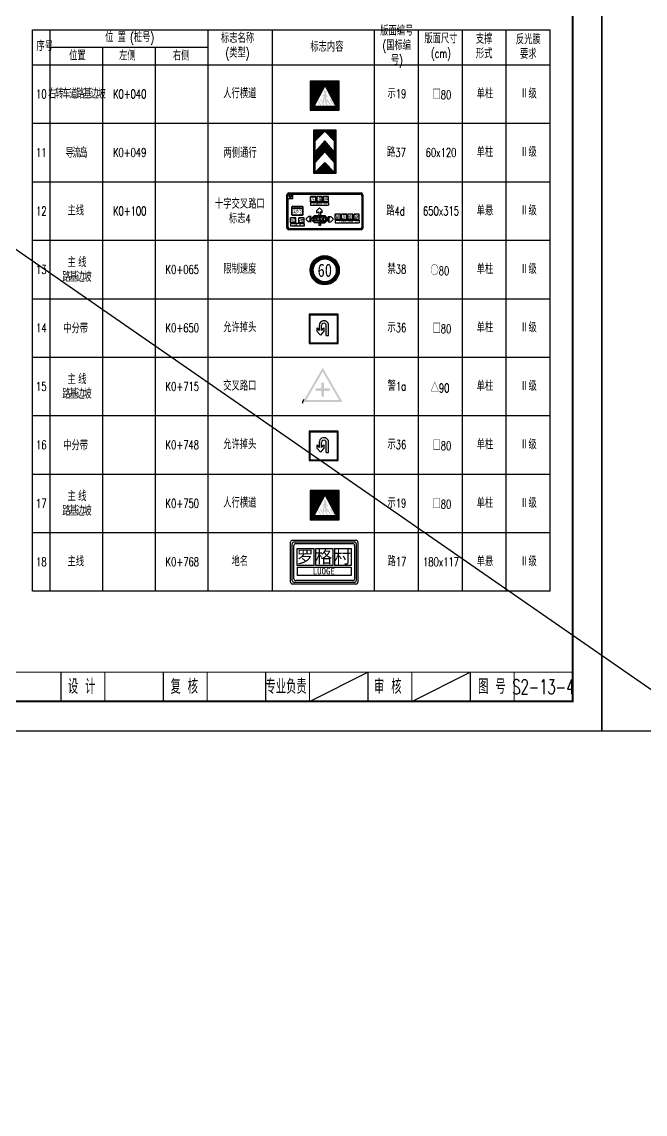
# Model space of a CAD drawing. Extents: x 9922 to 15217, y 1175 to 2938.
# Drawn here: x 10311.7 to 10525, y 1762.5 to 2136 of the extents above; entities that cross this region are included whole.
import ezdxf
from ezdxf.enums import TextEntityAlignment as Align

# ---------------------------------------------------------------- set-up
doc = ezdxf.new("R2010")
doc.units = 0
doc.header["$LTSCALE"] = 5
doc.layers.get('0').update_dxf_attribs({"linetype": 'CONTINUOUS'})
for name, color, linetype in [('1', 7, 'CONTINUOUS'), ('2', 7, 'CONTINUOUS'), ('J-交通标志', 4, 'CONTINUOUS'), ('LXL-现状标志牌', 4, 'CONTINUOUS'), ('交通标志', 7, 'CONTINUOUS'), ('内框', 4, 'CONTINUOUS'), ('图框', 7, 'CONTINUOUS'), ('尺寸标注', 4, 'CONTINUOUS'), ('文字字符', 7, 'CONTINUOUS'), ('文字框', 8, 'CONTINUOUS'), ('文字表格', 7, 'CONTINUOUS'), ('标志', 4, 'CONTINUOUS'), ('标志牌', 7, 'CONTINUOUS'), ('汉字', 7, 'CONTINUOUS'), ('表格线', 7, 'CONTINUOUS')]:
    doc.layers.add(name, color=color, linetype=linetype)
doc.styles.add('ht', font='SIMHEI.TTF', dxfattribs={"width": 0.4})
doc.styles.get("Standard").update_dxf_attribs({"font": 'simplex1.shx', "width": 0.7, "bigfont": 'hztxt.shx'})
doc.styles.add('黑体', font='SIMHEI.TTF')

# ---------------------------------------------------------------- blocks, each defined once
blk = doc.blocks.new('series')
at = {"width": 0.75}
for tag, height, p in [('页码', 4, (-35, -19)), ('图名', 5, (-220, -282)), ('图号', 5, (-20, -282))]:
    blk.add_attdef(tag, text='', height=height, dxfattribs=at).set_placement(p, align=Align.MIDDLE_CENTER)
blk = doc.blocks.new('xiansu')
at = {"layer": '2'}
h = blk.add_hatch(dxfattribs=at)
h.set_pattern_fill('SACNCR', color=0, scale=0.316574, angle=90, style=0)
h.set_pattern_definition([(135, (-762.3264, -484.6774), (-0.53304684, -0.53304684), []), (135, (-762.3264, -484.1443), (-0.53304684, -0.53304684), [0, -0.75384207])])
h.paths.add_polyline_path([(4182.5, 712.1, 1), (4220.4, 712.1, 1)])
h.paths.add_polyline_path([(4217.1, 712.1, -1), (4185.8, 712.1, -1)], flags=16)
at = {"layer": 'J-交通标志', "color": 0}
blk.add_circle((4201.4, 712.1), 20, dxfattribs=at)
at = {"layer": '内框', "color": 0}
for radius in [18.9, 15.7]:
    blk.add_circle((4201.5, 712.1), radius, dxfattribs=at)
at = {"layer": '标志', "color": 0, "linetype": 'Continuous', "style": '黑体', "width": 0.8}
blk.add_text('60', height=18, dxfattribs=at).set_placement((4201.5, 712.1), align=Align.MIDDLE_CENTER)
blk = doc.blocks.new('shi19')
at = {"layer": '交通标志', "linetype": 'Continuous'}
h = blk.add_hatch(dxfattribs=at)
h.set_pattern_fill('ANSI37', color=256, scale=0.5, style=0)
h.set_pattern_definition([(45, (-464.1133, -103.8755), (-1.122532, 1.122532), []), (135, (-464.1133, -103.8755), (-1.122532, -1.122532), [])])
h.paths.add_polyline_path([(19, 39), (-19, 39), (-19, 1), (19, 1)])
h.paths.add_polyline_path([(15.7, 5.8), (-14.5, 5.8), (0.6, 33.8)], flags=16)
at = {"layer": '交通标志'}
h = blk.add_hatch(color=256, dxfattribs=at)
h.paths.add_polyline_path([(1.8, 20.6, -0.492923), (2, 20.7), (2.1, 20.7), (2.6, 19.7, -0.100724), (2.6, 19.4), (2.7, 18.5, 0.162194), (2.7, 18.3), (2.9, 18, 0.261152), (3.2, 17.9), (3.4, 17.9, 0.358447), (3.8, 18.3), (3.9, 19.8, 0.178431), (3.7, 20.2), (2, 22.5, 0.130341), (1.4, 22.8, -0.147476), (-0.2, 22.7), (-1, 22.1, 0.158849), (-1.3, 21.9), (-1.8, 20.9, -0.146284), (-2.2, 20.6), (-3.6, 19.9, 0.396418), (-3.9, 19.3), (-3.8, 19.2, 0.389849), (-3.4, 19), (-1.5, 19.6, -0.53008), (-1.4, 19.5), (-1.5, 17.3), (-2.4, 16.2, 0.179594), (-2.6, 15.8), (-2.4, 11.1, 0.240586), (-1.9, 10.2), (-1.4, 10.2, 0.280272), (-0.9, 11), (-1, 15.4, -0.221765), (-0.8, 15.8), (-0.2, 16.3, -0.622305), (0.2, 16.1), (0.2, 15.2, 0.108022), (3.1, 10.3, 0.657401), (4.2, 11.3), (2.3, 14.6), (2, 15.6), (2.1, 18.4, 0.036993), (2.1, 18.5)])
h.paths.add_polyline_path([(2.4, 24.8, 1), (-1.3, 24.8, 1)])
h.paths.add_polyline_path([(-5, 14.9), (-6.6, 14.9), (-1.9, 7), (-0.3, 7)])
h.paths.add_polyline_path([(-8.7, 13.5), (-9.4, 12.1), (-6.3, 7), (-4.8, 7)])
h.paths.add_polyline_path([(-0.3, 14.6), (-0.4, 12.2), (2.7, 7), (4.3, 7)])
h.paths.add_polyline_path([(4, 14.9), (2.5, 14.9), (7.2, 7), (8.7, 7)])
h.paths.add_polyline_path([(8.6, 14.9), (7, 14.9), (11.7, 7), (13.3, 7)])
for p, q in [((-14.5, 5.8), (0.6, 33.8)), ((15.7, 5.8), (0.6, 33.8)), ((-14.5, 5.8), (15.7, 5.8))]:
    blk.add_line(p, q, dxfattribs=at)
for points in [[(20, 0), (20, 40), (-20, 40), (-20, 0)], [(19, 1), (19, 39), (-19, 39), (-19, 1)]]:
    blk.add_lwpolyline(points, close=True, dxfattribs=at)
blk = doc.blocks.new('diaotou')
at = {"layer": '文字字符'}
for p, q in [((-9.4, 21.4), (-9.4, 16.9)), ((-9.4, 21.4), (-6.1, 17.8)), ((-4.4, 11.6), (-9.4, 16.9)), ((-6.1, 24.9), (-6.1, 17.8)), ((0.4, 16.9), (-4.4, 11.6)), ((-2.9, 17.9), (-2.9, 24.7)), ((-2.9, 17.9), (0.4, 21.4)), ((0.4, 21.4), (0.4, 16.9)), ((3.5, 11.2), (3.5, 25)), ((6.7, 11.2), (6.7, 24.9)), ((3.5, 11.2), (6.7, 11.2))]:
    blk.add_line(p, q, dxfattribs=at)
for points in [[(20, 0), (20, 40), (-20, 40), (-20, 0)], [(19, 1), (19, 39), (-19, 39), (-19, 1)]]:
    blk.add_lwpolyline(points, close=True, dxfattribs=at)
for centre, radius, start, end in [((0.3, 24.8), 6.41, 358.7438, 179.1073), ((0.3, 24.7), 3.18, 353.572, 178.7109)]:
    blk.add_arc(centre, radius, start, end, dxfattribs=at)
blk = doc.blocks.new('shizijia a a')
blk.add_hatch(color=7).paths.add_polyline_path([(8134.4, 1195.8), (8134.4, 1193), (8128.4, 1193), (8128.4, 1187), (8125.6, 1187), (8125.6, 1193), (8119.6, 1193), (8119.6, 1195.8), (8125.6, 1195.8), (8125.6, 1201.8), (8128.4, 1201.8), (8128.4, 1195.8)])
at = {"layer": '1'}
h = blk.add_hatch(color=7, dxfattribs=at)
h.paths.add_polyline_path([(8127.7, 1216.7, 0.57735), (8126.5, 1216.7), (8106.5, 1182.2, 0.57735), (8107.1, 1181.1), (8147, 1181.1, 0.57735), (8147.6, 1182.2)])
h.paths.add_polyline_path([(8127.1, 1213.6), (8144.6, 1183.2), (8109.6, 1183.2)], flags=16)
at = {"layer": '尺寸标注', "color": 7, "linetype": 'Continuous'}
for p, q in [((8106.9, 1183.8), (8105.1, 1180.6)), ((8105.1, 1180.6), (8106.2, 1180.6))]:
    blk.add_line(p, q, dxfattribs=at)
blk = doc.blocks.new('diming6')
at = {"layer": '交通标志', "linetype": 'Continuous'}
for p, q in [((4338.8, 1389.6), (4338.8, 1432.4)), ((4340.6, 1391.4), (4340.6, 1430.6)), ((4340.8, 1434.4), (4408.8, 1434.4)), ((4342.4, 1393.2), (4342.4, 1428.8)), ((4342.6, 1432.6), (4407, 1432.6)), ((4344.4, 1430.8), (4405.2, 1430.8)), ((4407.2, 1428.8), (4407.2, 1393.2)), ((4409, 1430.6), (4409, 1391.4)), ((4410.8, 1432.4), (4410.8, 1389.6)), ((4407, 1389.4), (4342.6, 1389.4)), ((4405.2, 1391.2), (4344.4, 1391.2)), ((4408.8, 1387.6), (4340.8, 1387.6))]:
    blk.add_line(p, q, dxfattribs=at)
for centre, start, end in [((4340.8, 1432.4), 90, 180), ((4342.6, 1430.6), 90, 180), ((4344.4, 1428.8), 90, 180), ((4405.2, 1428.8), 0, 90), ((4407, 1430.6), 0, 90), ((4408.8, 1432.4), 0, 90), ((4340.8, 1389.6), 180, 270), ((4342.6, 1391.4), 180, 270), ((4344.4, 1393.2), 180, 270), ((4405.2, 1393.2), 270, 0), ((4407, 1391.4), 270, 0), ((4408.8, 1389.6), 270, 0)]:
    blk.add_arc(centre, 2, start, end, dxfattribs=at)
at = {"layer": '文字框', "linetype": 'Continuous'}
for p, q in [((4346, 1425.4), (4364, 1425.4)), ((4346, 1407.4), (4346, 1425.4)), ((4364, 1407.4), (4364, 1425.4)), ((4365.8, 1425.4), (4383.8, 1425.4)), ((4365.8, 1407.4), (4365.8, 1425.4)), ((4383.8, 1425.4), (4383.8, 1407.4)), ((4385.6, 1425.4), (4403.6, 1425.4)), ((4385.6, 1425.4), (4385.6, 1407.4)), ((4403.6, 1425.4), (4403.6, 1407.4)), ((4364, 1407.4), (4346, 1407.4)), ((4346, 1405.6), (4346, 1396.6)), ((4346, 1405.6), (4403.6, 1405.6)), ((4383.8, 1407.4), (4365.8, 1407.4)), ((4403.6, 1407.4), (4385.6, 1407.4)), ((4403.6, 1405.6), (4403.6, 1396.6)), ((4403.6, 1396.6), (4346, 1396.6))]:
    blk.add_line(p, q, dxfattribs=at)
at = {"layer": '汉字', "linetype": 'Continuous', "style": 'ht'}
for s, height, p in [('罗', 13.2, (4345.4, 1410.1)), ('格', 13.2, (4365.3, 1410.1)), ('村', 13.2, (4385.3, 1409.8)), ('LUOGE', 7, (4362.4, 1397.9))]:
    blk.add_text(s, height=height, dxfattribs=at).set_placement(p)
blk = doc.blocks.new('004')
at = {"layer": '交通标志', "linetype": 'Continuous'}
for p, q in [((9860.8, 1197.4), (9860.8, 1254.4)), ((9861.7, 1198.3), (9861.7, 1253.5)), ((9863.8, 1257.4), (9987.8, 1257.4)), ((9986.9, 1256.5), (9864.7, 1256.5)), ((9870.7, 1255.6), (9986, 1255.6)), ((9870.7, 1247.5), (9870.7, 1255.6)), ((9989, 1252.6), (9989, 1199.2)), ((9989.9, 1253.5), (9989.9, 1198.3)), ((9990.8, 1254.4), (9990.8, 1197.4)), ((9870.7, 1247.5), (9862.6, 1247.5)), ((9862.6, 1199.2), (9862.6, 1247.5)), ((9866.4, 1250.3), (9865.4, 1247.7)), ((9865.4, 1247.7), (9866.4, 1248.2)), ((9866.4, 1250.3), (9867.5, 1247.7)), ((9866.4, 1248.2), (9867.5, 1247.7)), ((9868.6, 1233.2), (9868.6, 1220.6)), ((9887.6, 1234.2), (9869.6, 1234.2)), ((9887, 1233.6), (9870.2, 1233.6)), ((9888.6, 1220.6), (9888.6, 1233.2)), ((9869.2, 1232.6), (9869.2, 1221.2)), ((9888, 1230.6), (9869.2, 1230.6)), ((9869.6, 1219.6), (9887.6, 1219.6)), ((9870.2, 1220.2), (9887, 1220.2)), ((9888, 1221.2), (9888, 1232.6)), ((9892.9, 1212.8), (9897.4, 1217.3)), ((9901.9, 1217.3), (9897.4, 1217.3)), ((9901.9, 1217.3), (9897.4, 1217.3)), ((9901.9, 1217.3), (9899.6, 1214.3)), ((9899.6, 1214.3), (9902.9, 1214.3)), ((9902.9, 1214.3), (9907.7, 1219.1)), ((9902.9, 1212.8), (9907.4, 1217.3)), ((9907.4, 1217.3), (9916.6, 1217.3)), ((9907.7, 1219.1), (9925.6, 1219.1)), ((9916.6, 1232.2), (9912.1, 1227.7)), ((9912.1, 1223.2), (9912.1, 1227.7)), ((9912.1, 1223.2), (9915.1, 1225.4)), ((9915.1, 1225.4), (9915.1, 1219.1)), ((9916.6, 1232.2), (9921.1, 1227.7)), ((9925.9, 1217.3), (9916.6, 1217.3)), ((9918.1, 1225.4), (9918.1, 1219.1)), ((9921.1, 1223.2), (9918.1, 1225.4)), ((9921.1, 1223.2), (9921.1, 1227.7)), ((9930.4, 1214.3), (9925.6, 1219.1)), ((9930.4, 1212.8), (9925.9, 1217.3)), ((9933.7, 1214.3), (9930.4, 1214.3)), ((9931.4, 1217.3), (9935.9, 1217.3)), ((9931.4, 1217.3), (9935.9, 1217.3)), ((9931.4, 1217.3), (9933.7, 1214.3)), ((9940.4, 1212.8), (9935.9, 1217.3)), ((9986, 1196.2), (9865.6, 1196.2)), ((9892.9, 1212.8), (9897.4, 1208.3)), ((9901.9, 1208.3), (9897.4, 1208.3)), ((9901.9, 1208.3), (9897.4, 1208.3)), ((9899.6, 1211.3), (9902.9, 1211.3)), ((9901.9, 1208.3), (9899.6, 1211.3)), ((9902.9, 1212.8), (9907.4, 1208.3)), ((9902.9, 1211.3), (9907.7, 1206.5)), ((9907.4, 1208.3), (9916.6, 1208.3)), ((9916.6, 1206.5), (9907.7, 1206.5)), ((9915.1, 1206.5), (9915.1, 1201.6)), ((9918.1, 1201.6), (9915.1, 1201.6)), ((9925.9, 1208.3), (9916.6, 1208.3)), ((9916.6, 1206.5), (9925.6, 1206.5)), ((9918.1, 1206.5), (9918.1, 1201.6)), ((9930.4, 1211.3), (9925.6, 1206.5)), ((9930.4, 1212.8), (9925.9, 1208.3)), ((9933.7, 1211.3), (9930.4, 1211.3)), ((9931.4, 1208.3), (9933.7, 1211.3)), ((9931.4, 1208.3), (9935.9, 1208.3)), ((9931.4, 1208.3), (9935.9, 1208.3)), ((9940.4, 1212.8), (9935.9, 1208.3)), ((9987.8, 1194.4), (9863.8, 1194.4)), ((9986.9, 1195.3), (9864.7, 1195.3))]:
    blk.add_line(p, q, dxfattribs=at)
for centre, radius, start, end in [((9863.8, 1254.4), 3, 90, 180), ((9864.7, 1253.5), 3, 90, 180), ((9986, 1252.6), 3, 0, 90), ((9986.9, 1253.5), 3, 0, 90), ((9987.8, 1254.4), 3, 0, 90), ((9869.6, 1233.2), 1, 90, 180), ((9870.2, 1232.6), 1, 90, 180), ((9887, 1232.6), 1, 0, 90), ((9887.6, 1233.2), 1, 0, 90), ((9869.6, 1220.6), 1, 180, 270), ((9870.2, 1221.2), 1, 180, 270), ((9887, 1221.2), 1, 270, 0), ((9887.6, 1220.6), 1, 270, 0), ((9863.8, 1197.4), 3, 180, 270), ((9864.7, 1198.3), 3, 180, 270), ((9865.6, 1199.2), 3, 180, 270), ((9986, 1199.2), 3, 270, 0), ((9986.9, 1198.3), 3, 270, 0), ((9987.8, 1197.4), 3, 270, 0)]:
    blk.add_arc(centre, radius, start, end, dxfattribs=at)
at = {"layer": '图框', "linetype": 'Continuous'}
for p, q in [((9930.4, 1214.3), (9933.7, 1214.3)), ((9902.9, 1211.3), (9899.6, 1211.3))]:
    blk.add_line(p, q, dxfattribs=at)
at = {"layer": '文字框', "linetype": 'Continuous'}
for p, q in [((9864.2, 1255.2), (9864.2, 1250.7)), ((9864.2, 1255.2), (9868.7, 1255.2)), ((9868.7, 1255.2), (9868.7, 1250.7)), ((9864.2, 1250.7), (9868.7, 1250.7)), ((9910.3, 1251.1), (9901.3, 1251.1)), ((9901.3, 1242.1), (9901.3, 1251.1)), ((9910.3, 1242.1), (9901.3, 1242.1)), ((9901.3, 1241.2), (9901.3, 1236.7)), ((9901.3, 1241.2), (9931.9, 1241.2)), ((9901.3, 1236.7), (9931.9, 1236.7)), ((9910.3, 1242.1), (9910.3, 1251.1)), ((9921.1, 1251.1), (9912.1, 1251.1)), ((9912.1, 1242.1), (9912.1, 1251.1)), ((9921.1, 1242.1), (9912.1, 1242.1)), ((9921.1, 1242.1), (9921.1, 1251.1)), ((9931.9, 1251.1), (9922.9, 1251.1)), ((9922.9, 1242.1), (9922.9, 1251.1)), ((9931.9, 1242.1), (9922.9, 1242.1)), ((9931.9, 1242.1), (9931.9, 1251.1)), ((9931.9, 1241.2), (9931.9, 1236.7)), ((9876.1, 1215.1), (9867.1, 1215.1)), ((9867.1, 1206.1), (9867.1, 1215.1)), ((9876.1, 1206.1), (9876.1, 1215.1)), ((9890.1, 1215.1), (9881.1, 1215.1)), ((9881.1, 1206.1), (9881.1, 1215.1)), ((9890.1, 1206.1), (9890.1, 1215.1)), ((9906.3, 1215.1), (9906.3, 1210.6)), ((9910.8, 1215.1), (9906.3, 1215.1)), ((9910.8, 1215.1), (9910.8, 1210.6)), ((9911.7, 1215.1), (9911.7, 1210.6)), ((9916.2, 1215.1), (9911.7, 1215.1)), ((9916.2, 1215.1), (9916.2, 1210.6)), ((9917.1, 1215.1), (9917.1, 1210.6)), ((9921.6, 1215.1), (9917.1, 1215.1)), ((9921.6, 1215.1), (9921.6, 1210.6)), ((9922.5, 1215.1), (9922.5, 1210.6)), ((9927, 1215.1), (9922.5, 1215.1)), ((9927, 1215.1), (9927, 1210.6)), ((9952.1, 1220.9), (9943.1, 1220.9)), ((9943.1, 1211.9), (9943.1, 1220.9)), ((9952.1, 1211.9), (9952.1, 1220.9)), ((9962.9, 1220.9), (9953.9, 1220.9)), ((9953.9, 1211.9), (9953.9, 1220.9)), ((9962.9, 1211.9), (9962.9, 1220.9)), ((9973.7, 1220.9), (9964.7, 1220.9)), ((9964.7, 1211.9), (9964.7, 1220.9)), ((9973.7, 1211.9), (9973.7, 1220.9)), ((9984.5, 1220.9), (9975.5, 1220.9)), ((9975.5, 1211.9), (9975.5, 1220.9)), ((9984.5, 1211.9), (9984.5, 1220.9)), ((9876.1, 1206.1), (9867.1, 1206.1)), ((9890.1, 1205.2), (9867.1, 1205.2)), ((9867.1, 1205.2), (9867.1, 1200.7)), ((9890.1, 1200.7), (9867.1, 1200.7)), ((9890.1, 1206.1), (9881.1, 1206.1)), ((9890.1, 1205.2), (9890.1, 1200.7)), ((9910.8, 1210.6), (9906.3, 1210.6)), ((9916.2, 1210.6), (9911.7, 1210.6)), ((9921.6, 1210.6), (9917.1, 1210.6)), ((9927, 1210.6), (9922.5, 1210.6)), ((9952.1, 1211.9), (9943.1, 1211.9)), ((9943.1, 1211), (9943.1, 1206.5)), ((9943.1, 1211), (9984.5, 1211)), ((9943.1, 1206.5), (9984.5, 1206.5)), ((9962.9, 1211.9), (9953.9, 1211.9)), ((9973.7, 1211.9), (9964.7, 1211.9)), ((9984.5, 1211.9), (9975.5, 1211.9)), ((9984.5, 1211), (9984.5, 1206.5))]:
    blk.add_line(p, q, dxfattribs=at)
at = {"layer": '图框', "linetype": 'Continuous', "style": 'ht'}
blk.add_text('CHANCHENG', height=3.5, dxfattribs=at).set_placement((9867.3, 1201.2))
at = {"layer": '汉字', "linetype": 'Continuous', "style": 'ht'}
for s, height, p in [('南', 3.4, (9863.9, 1251.2)), ('速', 1.4, (9873.4, 1231.2)), ('高', 1.4, (9877.3, 1231.2)), ('粤', 1.4, (9881.2, 1231.1)), ('东', 6.6, (9901.1, 1243.2)), ('DONGDI LU', 3.5, (9904.9, 1237.2)), ('堤', 6.6, (9911.9, 1243.2)), ('路', 6.6, (9922.7, 1243.2)), ('城', 6.6, (9866.9, 1207.2)), ('速', 1.4, (9871.2, 1221.1)), ('2', 6, (9871.2, 1224)), ('高', 1.4, (9873.9, 1221.1)), ('8', 6, (9876.1, 1224)), ('环', 1.4, (9876.7, 1221.1)), ('一', 1.4, (9879.3, 1221.1)), ('禅', 6.6, (9881, 1207.2)), ('S', 6, (9881.5, 1224.1)), ('山', 1.4, (9881.7, 1221.1)), ('佛', 1.4, (9884.2, 1221.1)), ('南', 3.4, (9906, 1211.1)), ('庄', 3.4, (9911.4, 1211.1)), ('大', 3.4, (9916.8, 1211.1)), ('道', 3.4, (9922.2, 1211.1)), ('紫', 6.6, (9942.8, 1213)), ('洞', 6.6, (9953.6, 1213)), ('南', 6.6, (9964.4, 1213)), ('路', 6.6, (9975.2, 1213)), ('ZIDONGNAN LU', 3.5, (9949.2, 1207))]:
    blk.add_text(s, height=height, dxfattribs=at).set_placement(p)
blk = doc.blocks.new('123')
at = {"layer": '图框'}
blk.add_lwpolyline([(10930.16, 1893.64), (10930.16, 2190.64), (10510.16, 2190.64), (10510.16, 1893.64)], close=True, dxfattribs=at)

msp = doc.modelspace()

# ---------------------------------------------------------------- hatches: boundary and pattern name
at = {"layer": '2'}
h = msp.add_hatch(dxfattribs=at)
h.set_pattern_fill('SACNCR', color=0, scale=0.125, style=0)
h.set_pattern_definition([(45, (9525.58947, 2077.4596), (-0.21047475, 0.21047475), []), (45, (9525.79994, 2077.4596), (-0.21047475, 0.21047475), [0, -0.29765625])])
h.paths.add_polyline_path([(10415.35332, 2098.65118), (10412.10339, 2098.65118), (10412.10339, 2095.40118)])
h.paths.add_polyline_path([(10418.60325, 2098.65118), (10415.35332, 2098.65118), (10418.60325, 2095.40118)])
h.paths.add_polyline_path([(10415.35332, 2095.40118), (10412.10339, 2091.65118), (10412.10339, 2087.90118), (10415.35332, 2091.65118), (10418.60325, 2087.90118), (10418.60325, 2091.65118)])
h.paths.add_polyline_path([(10415.35332, 2087.90118), (10412.10339, 2084.65117), (10418.60325, 2084.65117)])

# ---------------------------------------------------------------- linework, layer by layer
at = {"layer": '2', "linetype": 'Continuous'}
msp.add_line((9921.76858, 2326.83981), (11551.9189, 1198.16023), dxfattribs=at)
at = {"layer": 'LXL-现状标志牌', "color": 0}
for p, q in [((10411.6034, 2099.15118), (10419.10325, 2099.15118)), ((10411.6034, 2084.15118), (10411.6034, 2099.15118)), ((10411.85339, 2098.90117), (10418.85326, 2098.90117)), ((10411.85339, 2084.40118), (10411.85339, 2098.90117)), ((10412.10339, 2098.65118), (10418.60325, 2098.65118)), ((10412.10339, 2084.65117), (10412.10339, 2098.65118)), ((10412.10339, 2095.40118), (10415.35332, 2098.65118)), ((10415.35332, 2098.65118), (10418.60325, 2095.40118)), ((10418.60325, 2098.65118), (10418.60325, 2084.65117)), ((10418.85326, 2098.90117), (10418.85326, 2084.40118)), ((10419.10325, 2099.15118), (10419.10325, 2084.15118)), ((10412.10339, 2091.65118), (10412.10339, 2095.40118)), ((10415.35332, 2095.40118), (10412.10339, 2091.65118)), ((10418.60325, 2091.65118), (10415.35332, 2095.40118)), ((10418.60325, 2095.40118), (10418.60325, 2091.65118)), ((10412.10339, 2087.90118), (10415.35332, 2091.65118)), ((10415.35332, 2091.65118), (10418.60325, 2087.90118)), ((10412.10339, 2084.65117), (10412.10339, 2087.90118)), ((10415.35332, 2087.90118), (10412.10339, 2084.65117)), ((10418.60325, 2084.65117), (10412.10339, 2084.65117)), ((10418.60325, 2084.65117), (10415.35332, 2087.90118)), ((10418.60325, 2087.90118), (10418.60325, 2084.65117)), ((10419.10325, 2084.15118), (10411.6034, 2084.15118)), ((10418.85326, 2084.40118), (10411.85339, 2084.40118))]:
    msp.add_line(p, q, dxfattribs=at)
at = {"layer": '图框', "linetype": 'Continuous'}
msp.add_line((10410.15521, 1903.64391), (10430.15521, 1913.64391), dxfattribs=at)
at = {"layer": '图框'}
msp.add_line((10445.15521, 1903.64391), (10465.15521, 1913.64391), dxfattribs=at)
for points, const_width in [([(10500.15521, 2180.64391), (10120.15521, 2180.64391), (10120.15521, 1903.64391), (10500.15521, 1903.64391), (10500.15521, 2180.64391)], 0.7), ([(10120.15521, 1913.64391), (10500.15521, 1913.64391)], 0.4), ([(10325.15521, 1903.64391), (10325.15521, 1913.64391)], 0.4), ([(10340.15521, 1903.64391), (10340.15521, 1913.64391)], 0.4), ([(10360.15521, 1903.64391), (10360.15521, 1913.64391)], 0.4), ([(10375.15521, 1903.64391), (10375.15521, 1913.64391)], 0.4), ([(10395.15521, 1903.64391), (10395.15521, 1913.64391)], 0.4), ([(10395.15521, 1903.64391), (10395.15521, 1913.64391)], 0.4), ([(10410.15521, 1903.64391), (10410.15521, 1913.64391)], 0.4), ([(10430.15521, 1903.64391), (10430.15521, 1913.64391)], 0.4), ([(10445.15521, 1903.64391), (10445.15521, 1913.64391)], 0.4), ([(10465.15521, 1903.64391), (10465.15521, 1913.64391)], 0.4), ([(10480.15521, 1903.64391), (10480.15521, 1913.64391)], 0.4)]:
    msp.add_lwpolyline(points, dxfattribs=dict(at, const_width=const_width))
at = {"layer": '文字表格', "linetype": 'Continuous'}
for p, q in [((10321.43986, 1941.37247), (10321.43986, 2133.37247)), ((10375.43986, 1941.37247), (10375.43986, 2133.37247)), ((10397.43986, 1941.37247), (10397.43986, 2133.37247)), ((10432.43986, 1941.37247), (10432.43986, 2133.37247)), ((10447.43986, 1941.37247), (10447.43986, 2133.37247)), ((10462.43986, 1941.37247), (10462.43986, 2133.37247)), ((10477.43986, 1941.37247), (10477.43986, 2133.37247)), ((10321.43986, 2127.37247), (10375.43986, 2127.37247)), ((10339.43986, 1941.37247), (10339.43986, 2127.37247)), ((10357.43986, 1941.37247), (10357.43986, 2127.37247)), ((10315.43986, 2121.37247), (10492.43986, 2121.37247)), ((10315.43986, 2101.37247), (10492.43986, 2101.37247)), ((10315.43986, 2081.37247), (10492.43986, 2081.37247))]:
    msp.add_line(p, q, dxfattribs=at)
at = {"layer": '表格线', "color": 1, "linetype": 'Continuous'}
for p, q in [((10315.43986, 2133.37247), (10492.43986, 2133.37247)), ((10315.43986, 1941.37247), (10315.43986, 2133.37247)), ((10492.43986, 1941.37247), (10492.43986, 2133.37247)), ((10492.43986, 1941.37247), (10315.43986, 1941.37247))]:
    msp.add_line(p, q, dxfattribs=at)
at = {"layer": '表格线', "linetype": 'Continuous'}
for p, q in [((10315.43986, 2061.37247), (10492.43986, 2061.37247)), ((10315.43986, 2041.37247), (10492.43986, 2041.37247)), ((10315.43986, 2021.37247), (10492.43986, 2021.37247)), ((10315.43986, 2001.37247), (10492.43986, 2001.37247)), ((10315.43986, 1981.37247), (10492.43986, 1981.37247)), ((10315.43986, 1961.37247), (10492.43986, 1961.37247))]:
    msp.add_line(p, q, dxfattribs=at)

# ---------------------------------------------------------------- block references
at = {"layer": '2', "linetype": 'Continuous'}
for p in [(-420, 0), (0, 0)]:
    msp.add_blockref('123', p, dxfattribs=at)
at = {"layer": '2', "linetype": 'Continuous', "xscale": 0.1999999999998181, "yscale": 0.2000000000000455, "zscale": 0.2}
msp.add_blockref('004', (8430.28507, 1826.0447), dxfattribs=at)
at = {"layer": '交通标志', "linetype": 'Continuous', "xscale": 0.2500000000000119, "yscale": 0.2499999999133706, "zscale": 0.25, "rotation": 1.766244230682929e-05}
for p in [(10415.35332, 2105.79512), (10415.35332, 1965.79512)]:
    msp.add_blockref('shi19', p, dxfattribs=at)
at = {"layer": '图框'}
ref = msp.add_blockref('series', (10510.15521, 2190.64391), dxfattribs=at)
ref.add_attrib('页码', '第  1  页    共  3  页', dxfattribs={"layer": '0', "height": 4, "width": 0.7}).set_placement((10475.15521, 2171.64391), align=Align.MIDDLE_CENTER)
ref.add_attrib('图名', '标志设置一览表', dxfattribs={"layer": '0', "height": 5, "width": 0.7}).set_placement((10290.15521, 1908.64391), align=Align.MIDDLE_CENTER)
ref.add_attrib('图号', 'S2-13-4', dxfattribs={"layer": '0', "height": 5, "width": 0.65}).set_placement((10490.15521, 1908.64391), align=Align.MIDDLE_CENTER)
at = {"layer": '尺寸标注', "linetype": 'Continuous'}
for name, p, xscale, yscale, zscale in [('diaotou', (10414.999, 2026.02554), 0.25, 0.25, 0.25), ('shizijia a a', (7813.99693, 1628.07991), 0.3200000000001637, 0.3199999999999932, 0.3200000000000001), ('diaotou', (10414.999, 1986.02554), 0.25, 0.25, 0.25), ('diming6', (9015.25889, 1499.76205), 0.319999999999709, 0.3199999999999363, 0.32)]:
    msp.add_blockref(name, p, dxfattribs=dict(at, xscale=xscale, yscale=yscale, zscale=zscale))
at = {"layer": '标志牌', "color": 0, "linetype": 'Continuous', "xscale": 0.25, "yscale": 0.25, "zscale": 0.25}
msp.add_blockref('xiansu', (9365.00212, 1873.07533), dxfattribs=at)

# ---------------------------------------------------------------- texts
at = {"layer": '图框', "width": 0.7}
for s, p in [('设 计', (10332.19988, 1908.7385)), ('复 核', (10367.2947, 1908.7385)), ('专业负责', (10402.14544, 1908.7385)), ('审 核', (10436.91925, 1908.7385)), ('图 号', (10472.53841, 1908.7385))]:
    msp.add_text(s, height=5, dxfattribs=at).set_placement(p, align=Align.MIDDLE_CENTER)
at = {"layer": '文字表格', "linetype": 'Continuous', "width": 0.7}
msp.add_text('序号', height=3, dxfattribs=at).set_placement((10316.7448, 2126.13378))
at = {"layer": '文字表格', "linetype": 'Continuous', "char_height": 3, "attachment_point": 5}
for s, insert, width in [('位 置 (桩号)', (10348.61229, 2130.17385), 50.2650249), ('标志名称\\P(类型)', (10385.52654, 2127.37247), 19.1733524), ('版面编号\\P(国标编号)', (10440.00518, 2127.40268), 12.7629102), ('版面尺寸\\P(cm)', (10455.12482, 2127.26384), 20.0615419), ('支撑\\P形式', (10469.89291, 2127.56354), 11.9705853), ('反光膜\\P要求', (10484.99744, 2127.43627), 11.4449341), ('位置', (10330.75194, 2124.37247), 13.4986516), ('左侧', (10347.86508, 2124.37247), 17.3831867), ('右侧', (10366.24827, 2124.37247), 17.3831867), ('标志内容', (10416.10897, 2127.37247), 31.6360442), ('10', (10318.40627, 2111.37247), 7.6599223), ('{\\T0.85;右转车道路基边坡}', (10330.38252, 2111.32666), 19.1733524), ('K0+040', (10348.63145, 2111.37247), 19.1733524), ('人行横道', (10386.29565, 2111.44029), 19.1733524), ('示19', (10440.04736, 2111.43012), 12.7629102), ('□80', (10455.42835, 2111.08737), 20.0615419), ('单柱', (10470.17283, 2111.37247), 11.9705853), ('Ⅱ级', (10485.0669, 2111.37247), 11.4449341), ('11', (10318.40627, 2091.37247), 7.6599223), ('\\T0.85;导流岛', (10330.28122, 2091.12121), 19.1733524), ('K0+049', (10348.63145, 2091.37247), 19.1733524), ('两侧通行', (10386.4085, 2091.12731), 19.1733524), ('路37', (10439.89557, 2091.37247), 12.7629102), ('60x120', (10455.1444, 2091.37247), 20.0615419), ('单柱', (10470.17283, 2091.37247), 11.9705853), ('Ⅱ级', (10485.0669, 2091.37247), 11.4449341), ('12', (10318.40627, 2071.37247), 7.6599223), ('主线', (10330.20841, 2071.37247), 19.1733524), ('K0+100', (10348.63145, 2071.37247), 19.1733524), ('十字交叉路口标志4', (10386.31287, 2071.17963), 19.1733524), ('路4d', (10439.59182, 2071.31434), 12.7629102), ('650x315', (10455.1444, 2071.37247), 20.0615419), ('单悬', (10470.17283, 2071.37247), 11.9705853), ('Ⅱ级', (10485.0669, 2071.37247), 11.4449341), ('{\\T0.85;主 线\\P路基边坡}', (10330.4032, 2051.16739), 19.1733524), ('13', (10318.40627, 2051.37247), 7.6599223), ('K0+065', (10366.63145, 2051.37247), 19.1733524), ('限制速度', (10386.29565, 2051.44029), 19.1733524), ('禁38', (10440.04736, 2051.43012), 12.7629102), ('○80', (10454.7274, 2050.91543), 20.0615419), ('单柱', (10470.17283, 2051.37247), 11.9705853), ('Ⅱ级', (10485.0669, 2051.37247), 11.4449341), ('14', (10318.40627, 2031.37247), 7.6599223), ('中分带', (10330.15937, 2031.04768), 19.1733524), ('K0+650', (10366.63145, 2031.37247), 19.1733524), ('允许掉头', (10386.29565, 2031.44029), 19.1733524), ('示36', (10440.04736, 2031.43012), 12.7629102), ('□80', (10455.42835, 2031.08737), 20.0615419), ('单柱', (10470.17283, 2031.37247), 11.9705853), ('Ⅱ级', (10485.0669, 2031.37247), 11.4449341), ('{\\T0.85;主 线\\P路基边坡}', (10330.4032, 2011.16739), 19.1733524), ('15', (10318.40627, 2011.37247), 7.6599223), ('K0+715', (10366.63145, 2011.37247), 19.1733524), ('交叉路口', (10386.29565, 2011.44029), 19.1733524), ('警1a', (10440.04736, 2011.43012), 12.7629102), ('△90', (10454.80655, 2010.83468), 20.0615419), ('单柱', (10470.17283, 2011.37247), 11.9705853), ('单柱', (10470.17283, 2011.37247), 11.9705853), ('Ⅱ级', (10485.0669, 2011.37247), 11.4449341), ('Ⅱ级', (10485.0669, 2011.37247), 11.4449341), ('16', (10318.40627, 1991.37247), 7.6599223), ('中分带', (10330.15937, 1991.04768), 19.1733524), ('K0+748', (10366.63145, 1991.37247), 19.1733524), ('允许掉头', (10386.29565, 1991.44029), 19.1733524), ('示36', (10440.04736, 1991.43012), 12.7629102), ('□80', (10455.42835, 1991.08737), 20.0615419), ('单柱', (10470.17283, 1991.37247), 11.9705853), ('Ⅱ级', (10485.0669, 1991.37247), 11.4449341), ('17', (10318.40627, 1971.37247), 7.6599223), ('{\\T0.85;主 线\\P路基边坡}', (10330.4032, 1971.16739), 19.1733524), ('K0+750', (10366.63145, 1971.37247), 19.1733524), ('人行横道', (10386.29565, 1971.44029), 19.1733524), ('示19', (10440.04736, 1971.43012), 12.7629102), ('□80', (10455.42835, 1971.08737), 20.0615419), ('单柱', (10470.17283, 1971.37247), 11.9705853), ('Ⅱ级', (10485.0669, 1971.37247), 11.4449341), ('18', (10318.40627, 1951.37247), 7.6599223), ('主线', (10330.20841, 1951.37247), 19.1733524), ('K0+768', (10366.63145, 1951.37247), 19.1733524), ('地名', (10386.29565, 1951.44029), 19.1733524), ('路17', (10440.04736, 1951.43012), 12.7629102), ('180x117', (10455.1444, 1951.37247), 20.0615419), ('单悬', (10470.17283, 1951.37247), 11.9705853), ('Ⅱ级', (10485.0669, 1951.37247), 11.4449341)]:
    msp.add_mtext(s, dxfattribs=dict(at, insert=insert, width=width))

doc.saveas('drawing.dxf')
